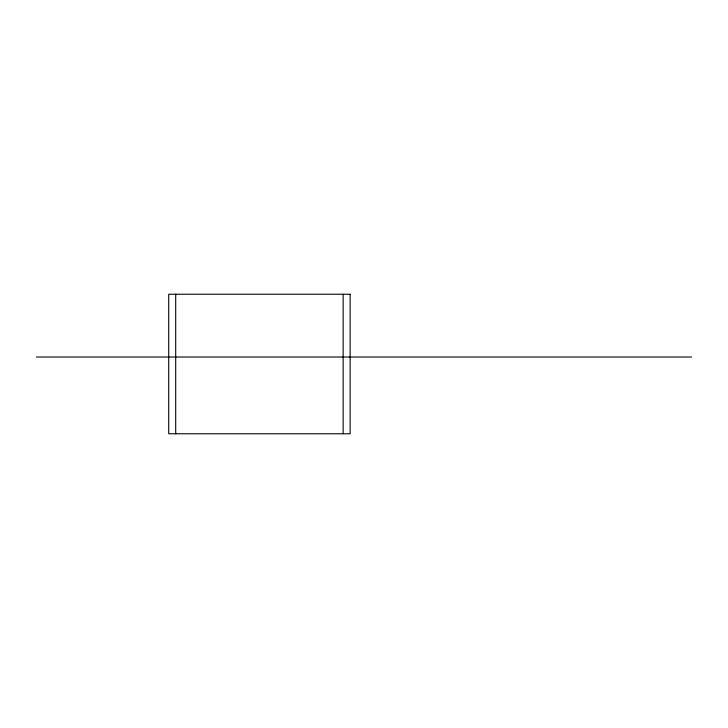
<?xml version="1.0" encoding="UTF-8"?>
<svg xmlns="http://www.w3.org/2000/svg" width="728" height="728" viewBox="0 0 728 728"><rect width="100%" height="100%" fill="white"/><g stroke="black" fill="none" stroke-linecap="round" stroke-linejoin="round"><path stroke-width="1.09" d="M36.4 357.02L691.6 357.02M343.152 294.23L343.152 433.77M175.703 294.23L175.703 433.77M350.132 294.23L168.723 294.23L168.723 433.77L350.132 433.77L350.132 294.23"/></g></svg>
